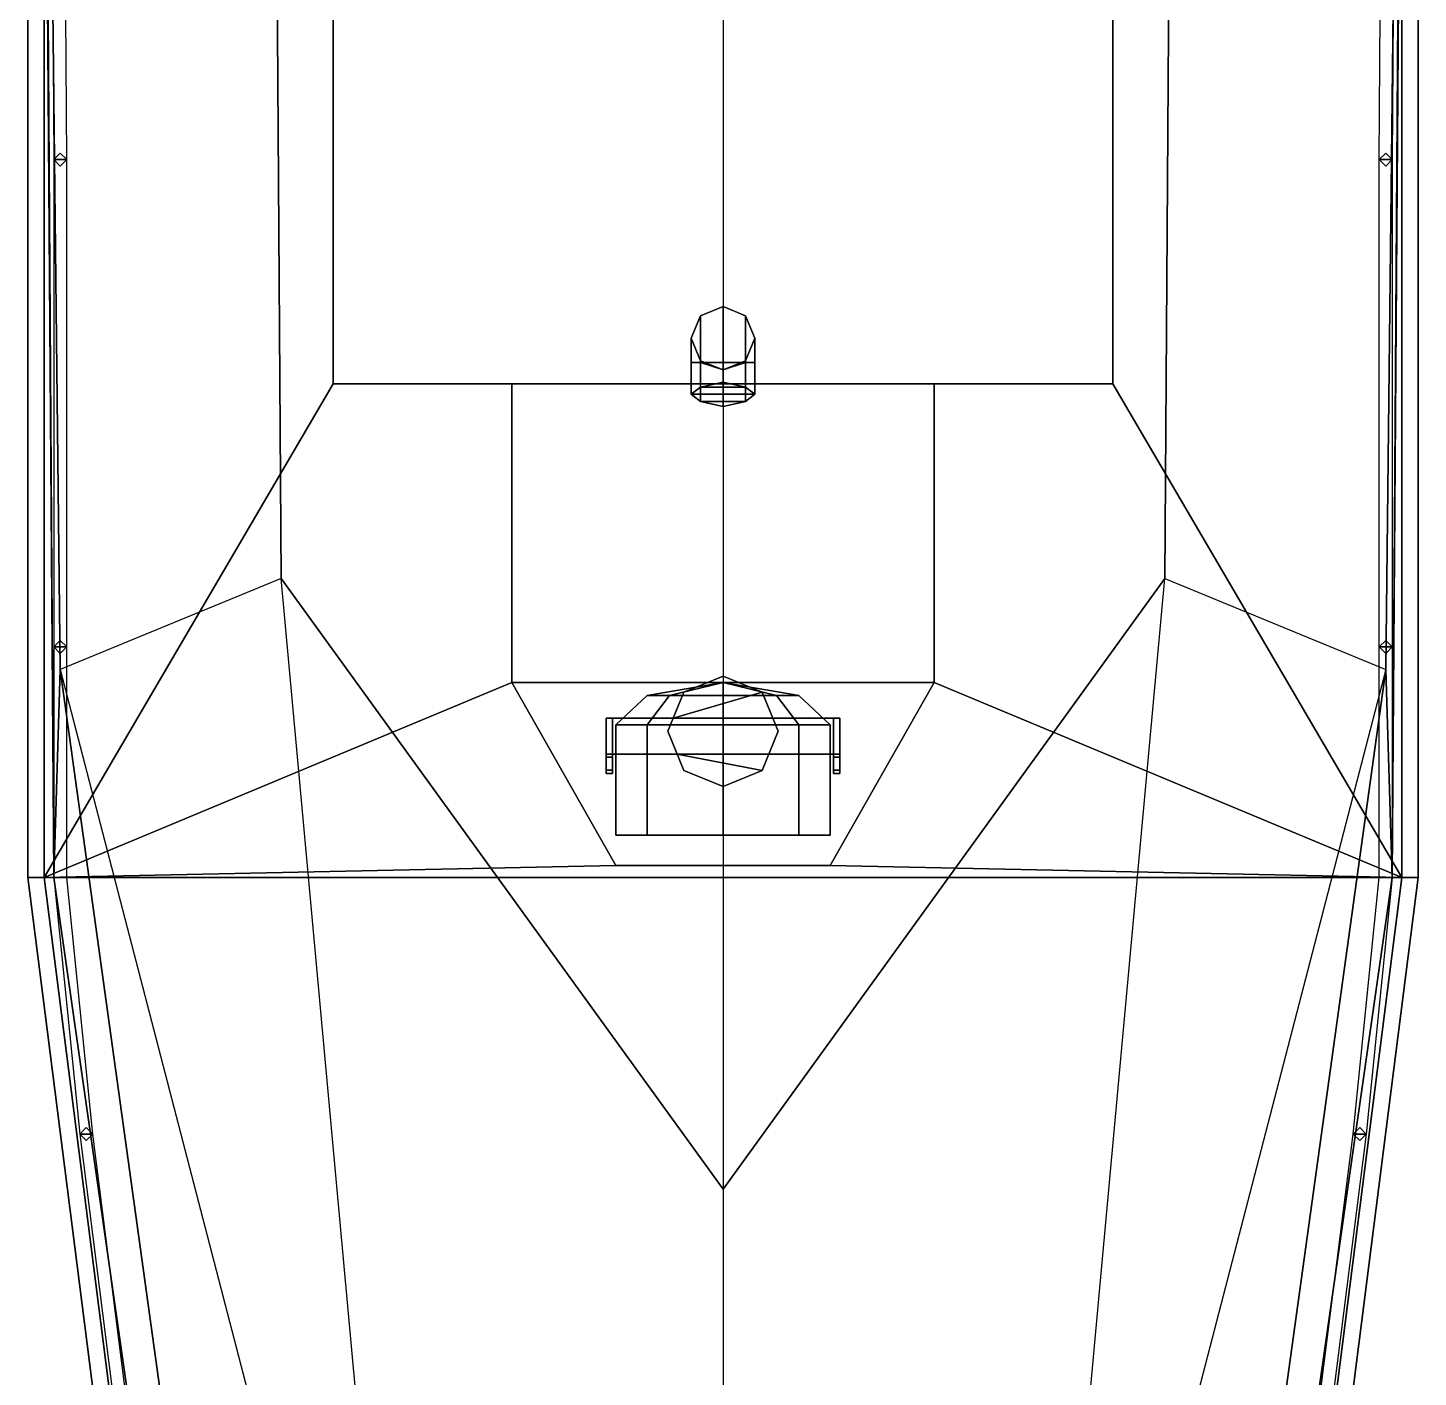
# Model space of a CAD drawing. Header units: millimetres. Extents: x -2.1 to 3, y -13.1 to 18.3.
# Drawn here: x -2.14 to 2.14, y -6.058 to -1.904 of the extents above; entities that cross this region are included whole.
import ezdxf

# ---------------------------------------------------------------- set-up
doc = ezdxf.new("R2010")
doc.units = ezdxf.units.MM
for name, color, linetype in [('h2', 6, 'Continuous'), ('railings', 6, 'Continuous'), ('superstructure', 3, 'Continuous')]:
    doc.layers.add(name, color=color, linetype=linetype)

msp = doc.modelspace()

# ---------------------------------------------------------------- linework, layer by layer
for points in [[(-1.39, 0.84, -0.86), (-1.36, -3.6, -0.86), (-2.04, -3.88, -0.02), (-2.09, 0.56, -0.02)], [(0, 0, -1.26), (0, -5.48, -1.16), (-1.36, -3.6, -0.86), (-1.39, 0.84, -0.86)], [(-2.09, 0.56, -0.02), (-2.04, -3.88, -0.02), (-2.06, -4.52, 1.02), (-2.09, -0.4, 0.82)], [(-2.09, 0.01, 1.02), (-2.06, -4.52, 1.02), (-2.09, -4.52, 1.74), (-2.09, 0.01, 1.71)], [(-2.09, -0.4, 1), (-2.06, -4.52, 1.02), (-2.06, -4.52, 1.02), (-2.09, 0.01, 1.02)], [(-2.09, 0.01, 1.83), (-2.09, -4.52, 1.86), (-2.09, -4.52, 1.89), (-2.09, 0.01, 1.88)], [(-2.09, 0.01, 1.88), (-2.09, -4.52, 1.89), (-1.2, -3, 1.8866), (-1.2, -0.68, 1.8815)], [(1.2, -0.68, 1.8815), (1.2, -3, 1.8866), (2.09, -4.52, 1.89), (2.09, 0.01, 1.88)], [(2.14, 0.01, 1.71), (2.14, -4.52, 1.74), (2.09, -4.52, 1.74), (2.09, 0.01, 1.71)], [(2.09, 0.01, 1.83), (2.09, -4.52, 1.86), (2.14, -4.52, 1.86), (2.14, 0.01, 1.83)], [(2.14, -4.52, 1.86), (2.14, -4.52, 1.74), (2.14, 0.01, 1.71), (2.14, 0.01, 1.83)], [(-2.09, -0.4, 0.82), (-2.06, -4.52, 1.02), (-2.06, -4.52, 1.02), (-2.09, -0.4, 1)], [(0, -2.7625, 3.94), (-0.0689, -2.7911, 3.94), (-0.0689, -2.7911, 4.985), (0, -2.7625, 5.015)], [(0, -2.7625, 5.015), (-0.0689, -2.7911, 4.985), (-0.0689, -2.935, 5.165), (0, -2.935, 5.2475)], [(0.0689, -2.7911, 3.94), (0, -2.7625, 3.94), (0, -2.7625, 5.015), (0.0689, -2.7911, 4.985)], [(0.0689, -2.7911, 4.985), (0, -2.7625, 5.015), (0, -2.935, 5.2475), (0.0689, -2.935, 5.165)], [(-0.0689, -2.7911, 4.985), (-0.0975, -2.86, 4.925), (-0.0975, -2.935, 5.045), (-0.0689, -2.935, 5.165)], [(-0.0689, -2.7911, 3.94), (-0.0975, -2.86, 3.94), (-0.0975, -2.86, 4.925), (-0.0689, -2.7911, 4.985)], [(0.0975, -2.86, 4.925), (0.0689, -2.7911, 4.985), (0.0689, -2.935, 5.165), (0.0975, -2.935, 5.045)], [(0.0975, -2.86, 3.94), (0.0689, -2.7911, 3.94), (0.0689, -2.7911, 4.985), (0.0975, -2.86, 4.925)], [(-0.0975, -2.86, 4.925), (-0.0689, -2.9289, 4.85), (-0.0689, -2.935, 4.925), (-0.0975, -2.935, 5.045)], [(-0.0975, -2.86, 3.94), (-0.0689, -2.9289, 3.94), (-0.0689, -2.9289, 4.85), (-0.0975, -2.86, 4.925)], [(0.0689, -2.9289, 4.85), (0.0975, -2.86, 4.925), (0.0975, -2.935, 5.045), (0.0689, -2.935, 4.925)], [(0.0689, -2.9289, 3.94), (0.0975, -2.86, 3.94), (0.0975, -2.86, 4.925), (0.0689, -2.9289, 4.85)], [(-0.0689, -3.01, 4.925), (-0.0975, -3.0325, 5.045), (-0.0975, -2.935, 5.045), (-0.0689, -2.935, 4.925)], [(-0.0975, -3.0325, 5.045), (-0.0689, -3.055, 5.165), (-0.0689, -2.935, 5.165), (-0.0975, -2.935, 5.045)], [(-0.0689, -2.9289, 3.94), (0, -2.9575, 3.94), (0, -2.9575, 4.85), (-0.0689, -2.9289, 4.85)], [(-0.0689, -2.9289, 4.85), (0, -2.9575, 4.85), (0, -2.9575, 4.85), (-0.0689, -2.935, 4.925)], [(0, -2.995, 4.85), (-0.0689, -3.01, 4.925), (-0.0689, -2.935, 4.925), (0, -2.9575, 4.85)], [(-0.0689, -3.055, 5.165), (0, -3.07, 5.2475), (0, -2.935, 5.2475), (-0.0689, -2.935, 5.165)], [(0, -2.9575, 3.94), (0.0689, -2.9289, 3.94), (0.0689, -2.9289, 4.85), (0, -2.9575, 4.85)], [(0, -2.9575, 4.85), (0.0689, -2.9289, 4.85), (0.0689, -2.935, 4.925), (0, -2.9575, 4.85)], [(0.0689, -3.01, 4.925), (0, -2.995, 4.85), (0, -2.9575, 4.85), (0.0689, -2.935, 4.925)], [(0, -3.07, 5.2475), (0.0689, -3.055, 5.165), (0.0689, -2.935, 5.165), (0, -2.935, 5.2475)], [(0.0975, -3.0325, 5.045), (0.0689, -3.01, 4.925), (0.0689, -2.935, 4.925), (0.0975, -2.935, 5.045)], [(0.0689, -3.055, 5.165), (0.0975, -3.0325, 5.045), (0.0975, -2.935, 5.045), (0.0689, -2.935, 5.165)], [(0, -2.995, 4.85), (0.0689, -3.01, 4.925), (-0.0689, -3.01, 4.925), (0, -2.995, 4.85)], [(-1.2, -3, 1.8866), (-2.09, -4.52, 1.89), (-0.65, -3.92, 1.8887), (-0.65, -3, 1.8866)], [(0.0689, -3.01, 4.925), (0.0975, -3.0325, 5.045), (-0.0975, -3.0325, 5.045), (-0.0689, -3.01, 4.925)], [(0.0975, -3.0325, 5.045), (0.0689, -3.055, 5.165), (-0.0689, -3.055, 5.165), (-0.0975, -3.0325, 5.045)], [(0.65, -3, 1.8866), (0.65, -3.92, 1.8887), (2.09, -4.52, 1.89), (1.2, -3, 1.8866)], [(0.0689, -3.055, 5.165), (0, -3.07, 5.2475), (0, -3.07, 5.2475), (-0.0689, -3.055, 5.165)], [(0, -5.48, -1.16), (0, -11.79, -1.07), (-0.95, -8.08, -0.86), (-1.36, -3.6, -0.86)], [(-2.04, -3.88, -0.02), (-1.42, -8.36, -0.02), (-1.42, -9, 1.02), (-2.06, -4.52, 1.02)], [(-0.95, -8.08, -0.86), (-0.5, -10.29, -0.86), (-1.42, -8.36, -0.02), (-2.04, -3.88, -0.02)], [(-0.65, -3.92, 1.8887), (-2.09, -4.52, 1.89), (-0.33, -4.4829, 1.8899), (-0.65, -3.92, 1.8887)], [(0.65, -3.92, 1.8887), (0.33, -4.4829, 1.8899), (2.09, -4.52, 1.89), (0.65, -3.92, 1.8887)], [(-0.33, -4.4829, 1.8899), (-2.09, -4.52, 1.89), (2.09, -4.52, 1.89), (0.33, -4.4829, 1.8899)], [(-2.06, -4.52, 1.02), (-1.42, -9, 1.02), (-1.52, -9, 1.8), (-2.09, -4.52, 1.74)], [(-2.09, -4.52, 1.89), (-1.52, -9, 1.95), (1.52, -9, 1.95), (2.09, -4.52, 1.89)], [(-2.09, -4.52, 1.86), (-1.52, -9, 1.92), (-1.52, -9, 1.95), (-2.09, -4.52, 1.89)], [(2.14, -4.52, 1.74), (1.57, -9, 1.8), (1.52, -9, 1.8), (2.09, -4.52, 1.74)], [(2.09, -4.52, 1.86), (1.52, -9, 1.92), (1.57, -9, 1.92), (2.14, -4.52, 1.86)], [(1.57, -9, 1.92), (1.57, -9, 1.8), (2.14, -4.52, 1.74), (2.14, -4.52, 1.86)]]:
    msp.add_3dface(points)
at = {"layer": 'h2'}
for points in [[(0, 0, -1.26), (0, -5.48, -1.16), (1.36, -3.6, -0.86), (1.39, 0.84, -0.86)], [(1.39, 0.84, -0.86), (1.36, -3.6, -0.86), (2.04, -3.88, -0.02), (2.09, 0.56, -0.02)], [(2.09, 0.56, -0.02), (2.04, -3.88, -0.02), (2.06, -4.52, 1.02), (2.09, -0.4, 0.82)], [(-2.14, -4.52, 1.86), (-2.14, -4.52, 1.74), (-2.14, 0.01, 1.71), (-2.14, 0.01, 1.83)], [(-2.14, 0.01, 1.71), (-2.14, -4.52, 1.74), (-2.09, -4.52, 1.74), (-2.09, 0.01, 1.71)], [(-2.09, 0.01, 1.83), (-2.09, -4.52, 1.86), (-2.14, -4.52, 1.86), (-2.14, 0.01, 1.83)], [(2.09, 0.01, 1.02), (2.06, -4.52, 1.02), (2.09, -4.52, 1.74), (2.09, 0.01, 1.71)], [(2.09, -0.4, 1), (2.06, -4.52, 1.02), (2.06, -4.52, 1.02), (2.09, 0.01, 1.02)], [(2.09, 0.01, 1.83), (2.09, -4.52, 1.86), (2.09, -4.52, 1.89), (2.09, 0.01, 1.88)], [(2.09, -0.4, 0.82), (2.06, -4.52, 1.02), (2.06, -4.52, 1.02), (2.09, -0.4, 1)], [(2.07, -0.81, 2.33), (2.06, -2.31, 2.32), (2.02, -2.31, 2.32), (2.03, -0.81, 2.33)], [(2.07, -0.81, 2.72), (2.06, -2.31, 2.71), (2.02, -2.31, 2.71), (2.03, -0.81, 2.72)], [(2.02, -2.31, 1.87), (2.04, -2.29, 1.87), (2.04, -2.29, 2.71), (2.02, -2.31, 2.71)], [(2.04, -2.33, 1.87), (2.02, -2.31, 1.87), (2.02, -2.31, 2.71), (2.04, -2.33, 2.71)], [(2.06, -2.31, 2.32), (2.06, -3.81, 2.34), (2.02, -3.81, 2.34), (2.02, -2.31, 2.32)], [(2.06, -2.31, 2.71), (2.06, -3.81, 2.73), (2.02, -3.81, 2.73), (2.02, -2.31, 2.71)], [(2.04, -2.29, 1.87), (2.06, -2.31, 1.87), (2.06, -2.31, 2.71), (2.04, -2.29, 2.71)], [(2.06, -2.31, 1.87), (2.04, -2.33, 1.87), (2.04, -2.33, 2.71), (2.06, -2.31, 2.71)], [(0, -5.48, -1.16), (0, -11.79, -1.07), (0.95, -8.08, -0.86), (1.36, -3.6, -0.86)], [(2.02, -3.81, 1.89), (2.04, -3.79, 1.89), (2.04, -3.79, 2.73), (2.02, -3.81, 2.73)], [(2.04, -3.79, 1.89), (2.06, -3.81, 1.89), (2.06, -3.81, 2.73), (2.04, -3.79, 2.73)], [(2.04, -3.83, 1.89), (2.02, -3.81, 1.89), (2.02, -3.81, 2.73), (2.04, -3.83, 2.73)], [(2.06, -3.81, 2.34), (2.06, -4.52, 2.35), (2.02, -4.52, 2.35), (2.02, -3.81, 2.34)], [(2.06, -3.81, 2.73), (2.06, -4.52, 2.74), (2.02, -4.52, 2.74), (2.02, -3.81, 2.73)], [(2.06, -3.81, 1.89), (2.04, -3.83, 1.89), (2.04, -3.83, 2.73), (2.06, -3.81, 2.73)], [(0.95, -8.08, -0.86), (0.5, -10.29, -0.86), (1.42, -8.36, -0.02), (2.04, -3.88, -0.02)], [(2.04, -3.88, -0.02), (1.42, -8.36, -0.02), (1.42, -9, 1.02), (2.06, -4.52, 1.02)], [(-2.09, -4.52, 1.86), (-1.52, -9, 1.92), (-1.57, -9, 1.92), (-2.14, -4.52, 1.86)], [(-1.57, -9, 1.92), (-1.57, -9, 1.8), (-2.14, -4.52, 1.74), (-2.14, -4.52, 1.86)], [(-2.14, -4.52, 1.74), (-1.57, -9, 1.8), (-1.52, -9, 1.8), (-2.09, -4.52, 1.74)], [(2.06, -4.52, 1.02), (1.42, -9, 1.02), (1.52, -9, 1.8), (2.09, -4.52, 1.74)], [(2.09, -4.52, 1.86), (1.52, -9, 1.92), (1.52, -9, 1.95), (2.09, -4.52, 1.89)], [(2.06, -4.52, 2.35), (1.98, -5.31, 2.35), (1.94, -5.31, 2.35), (2.02, -4.52, 2.35)], [(2.06, -4.52, 2.74), (1.98, -5.31, 2.74), (1.94, -5.31, 2.74), (2.02, -4.52, 2.74)], [(1.94, -5.31, 1.9), (1.96, -5.29, 1.9), (1.96, -5.29, 2.74), (1.94, -5.31, 2.74)], [(1.96, -5.29, 1.9), (1.98, -5.31, 1.9), (1.98, -5.31, 2.74), (1.96, -5.29, 2.74)], [(1.98, -5.31, 2.35), (1.79, -6.81, 2.37), (1.75, -6.81, 2.37), (1.94, -5.31, 2.35)], [(1.98, -5.31, 2.74), (1.79, -6.81, 2.76), (1.75, -6.81, 2.76), (1.94, -5.31, 2.74)], [(1.96, -5.33, 1.9), (1.94, -5.31, 1.9), (1.94, -5.31, 2.74), (1.96, -5.33, 2.74)], [(1.98, -5.31, 1.9), (1.96, -5.33, 1.9), (1.96, -5.33, 2.74), (1.98, -5.31, 2.74)]]:
    msp.add_3dface(points, dxfattribs=at)
at = {"layer": 'railings'}
for points in [[(-2.07, -0.81, 2.72), (-2.06, -2.31, 2.71), (-2.02, -2.31, 2.71), (-2.03, -0.81, 2.72)], [(-2.07, -0.81, 2.33), (-2.06, -2.31, 2.32), (-2.02, -2.31, 2.32), (-2.03, -0.81, 2.33)], [(-2.04, -2.29, 1.87), (-2.06, -2.31, 1.87), (-2.06, -2.31, 2.71), (-2.04, -2.29, 2.71)], [(-2.06, -2.31, 1.87), (-2.04, -2.33, 1.87), (-2.04, -2.33, 2.71), (-2.06, -2.31, 2.71)], [(-2.06, -2.31, 2.71), (-2.06, -3.81, 2.73), (-2.02, -3.81, 2.73), (-2.02, -2.31, 2.71)], [(-2.06, -2.31, 2.32), (-2.06, -3.81, 2.34), (-2.02, -3.81, 2.34), (-2.02, -2.31, 2.32)], [(-2.02, -2.31, 1.87), (-2.04, -2.29, 1.87), (-2.04, -2.29, 2.71), (-2.02, -2.31, 2.71)], [(-2.04, -2.33, 1.87), (-2.02, -2.31, 1.87), (-2.02, -2.31, 2.71), (-2.04, -2.33, 2.71)], [(-2.04, -3.79, 1.89), (-2.06, -3.81, 1.89), (-2.06, -3.81, 2.73), (-2.04, -3.79, 2.73)], [(-2.02, -3.81, 1.89), (-2.04, -3.79, 1.89), (-2.04, -3.79, 2.73), (-2.02, -3.81, 2.73)], [(-2.06, -3.81, 1.89), (-2.04, -3.83, 1.89), (-2.04, -3.83, 2.73), (-2.06, -3.81, 2.73)], [(-2.06, -3.81, 2.73), (-2.06, -4.52, 2.74), (-2.02, -4.52, 2.74), (-2.02, -3.81, 2.73)], [(-2.06, -3.81, 2.34), (-2.06, -4.52, 2.35), (-2.02, -4.52, 2.35), (-2.02, -3.81, 2.34)], [(-2.04, -3.83, 1.89), (-2.02, -3.81, 1.89), (-2.02, -3.81, 2.73), (-2.04, -3.83, 2.73)], [(-2.06, -4.52, 2.74), (-1.98, -5.31, 2.74), (-1.94, -5.31, 2.74), (-2.02, -4.52, 2.74)], [(-2.06, -4.52, 2.35), (-1.98, -5.31, 2.35), (-1.94, -5.31, 2.35), (-2.02, -4.52, 2.35)], [(-1.96, -5.29, 1.9), (-1.98, -5.31, 1.9), (-1.98, -5.31, 2.74), (-1.96, -5.29, 2.74)], [(-1.94, -5.31, 1.9), (-1.96, -5.29, 1.9), (-1.96, -5.29, 2.74), (-1.94, -5.31, 2.74)], [(-1.98, -5.31, 1.9), (-1.96, -5.33, 1.9), (-1.96, -5.33, 2.74), (-1.98, -5.31, 2.74)], [(-1.98, -5.31, 2.74), (-1.79, -6.81, 2.76), (-1.75, -6.81, 2.76), (-1.94, -5.31, 2.74)], [(-1.98, -5.31, 2.35), (-1.79, -6.81, 2.37), (-1.75, -6.81, 2.37), (-1.94, -5.31, 2.35)], [(-1.96, -5.33, 1.9), (-1.94, -5.31, 1.9), (-1.94, -5.31, 2.74), (-1.96, -5.33, 2.74)]]:
    msp.add_3dface(points, dxfattribs=at)
at = {"layer": 'superstructure'}
for points in [[(-1.2, -0.68, 1.8815), (-1.2, -3, 1.8866), (-1.2, -3, 3.94), (-1.2, -0.68, 3.94)], [(-1.2, -0.68, 3.94), (-1.2, -3, 3.94), (1.2, -3, 3.94), (1.2, -0.68, 3.94)], [(1.2, -3, 3.94), (1.2, -3, 1.8866), (1.2, -0.68, 1.8815), (1.2, -0.68, 3.94)], [(-1.2, -3, 3.94), (-1.2, -3, 1.8866), (-0.65, -3, 1.8866), (-0.65, -3, 3.94)], [(-0.65, -3, 1.8866), (-0.65, -3.92, 1.8887), (-0.65, -3.92, 4.46), (-0.65, -3, 4.46)], [(-0.65, -3, 3.94), (-0.65, -3, 4.46), (0.65, -3, 4.46), (0.65, -3, 3.94)], [(-0.65, -3, 4.46), (-0.65, -3.92, 4.46), (0.65, -3.92, 4.46), (0.65, -3, 4.46)], [(0.65, -3.92, 1.8887), (0.65, -3, 1.8866), (0.65, -3, 4.46), (0.65, -3.92, 4.46)], [(0.65, -3, 3.94), (0.65, -3, 1.8866), (1.2, -3, 1.8866), (1.2, -3, 3.94)], [(-0.65, -3.92, 1.8887), (-0.33, -4.4829, 1.8899), (-0.33, -4.4829, 4.46), (-0.65, -3.92, 4.46)], [(-0.65, -3.92, 4.46), (-0.33, -4.4829, 4.46), (0.33, -4.4829, 4.46), (0.65, -3.92, 4.46)], [(0, -3.92, 5.4), (-0.2333, -3.96, 5.4), (-0.165, -3.96, 5.565), (0, -3.92, 5.4)], [(0, -3.92, 5.4), (-0.165, -3.96, 5.235), (-0.2333, -3.96, 5.4), (0, -3.92, 5.4)], [(0, -3.92, 5.4), (-0.165, -3.96, 5.565), (0, -3.96, 5.6333), (0, -3.92, 5.4)], [(0, -3.92, 5.4), (0, -3.96, 5.1667), (-0.165, -3.96, 5.235), (0, -3.92, 5.4)], [(0, -3.9, 4.93), (-0.1202, -3.9498, 4.93), (-0.1534, -4.03, 4.93), (0.1202, -3.9498, 4.93)], [(0, -3.9, 4.46), (-0.1202, -3.9498, 4.46), (-0.1202, -3.9498, 4.93), (0, -3.9, 4.93)], [(0.1202, -3.9498, 4.46), (0, -3.9, 4.46), (0, -3.9, 4.93), (0.1202, -3.9498, 4.93)], [(0, -3.92, 5.4), (0, -3.96, 5.6333), (0.165, -3.96, 5.565), (0, -3.92, 5.4)], [(0, -3.92, 5.4), (0.165, -3.96, 5.565), (0.2333, -3.96, 5.4), (0, -3.92, 5.4)], [(0, -3.92, 5.4), (0.2333, -3.96, 5.4), (0.165, -3.96, 5.235), (0, -3.92, 5.4)], [(0, -3.92, 5.4), (0.165, -3.96, 5.235), (0, -3.96, 5.1667), (0, -3.92, 5.4)], [(0.33, -4.4829, 1.8899), (0.65, -3.92, 1.8887), (0.65, -3.92, 4.46), (0.33, -4.4829, 4.46)], [(-0.2333, -3.96, 5.4), (-0.33, -4.05, 5.4), (-0.2333, -4.05, 5.6333), (-0.165, -3.96, 5.565)], [(-0.165, -3.96, 5.235), (-0.2333, -4.05, 5.1667), (-0.33, -4.05, 5.4), (-0.2333, -3.96, 5.4)], [(-0.165, -3.96, 5.565), (-0.2333, -4.05, 5.6333), (0, -4.05, 5.73), (0, -3.96, 5.6333)], [(0, -3.96, 5.1667), (0, -4.05, 5.07), (-0.2333, -4.05, 5.1667), (-0.165, -3.96, 5.235)], [(-0.1202, -3.9498, 4.46), (-0.17, -4.07, 4.46), (-0.17, -4.07, 4.93), (-0.1202, -3.9498, 4.93)], [(0.1202, -3.9498, 4.93), (-0.1534, -4.03, 4.93), (0.1534, -4.03, 4.93)], [(0, -3.96, 5.6333), (0, -4.05, 5.73), (0.2333, -4.05, 5.6333), (0.165, -3.96, 5.565)], [(0.165, -3.96, 5.235), (0.2333, -4.05, 5.1667), (0, -4.05, 5.07), (0, -3.96, 5.1667)], [(0.17, -4.07, 4.46), (0.1202, -3.9498, 4.46), (0.1202, -3.9498, 4.93), (0.17, -4.07, 4.93)], [(0.165, -3.96, 5.565), (0.2333, -4.05, 5.6333), (0.33, -4.05, 5.4), (0.2333, -3.96, 5.4)], [(0.2333, -3.96, 5.4), (0.33, -4.05, 5.4), (0.2333, -4.05, 5.1667), (0.165, -3.96, 5.235)], [(-0.36, -4.03, 4.93), (-0.36, -4.14, 4.93), (-0.36, -4.14, 5.04), (-0.36, -4.03, 5.04)], [(0.36, -4.03, 5.04), (0.36, -4.03, 4.93), (-0.36, -4.03, 4.93), (-0.36, -4.03, 5.04)], [(0.36, -4.03, 4.93), (0.36, -4.14, 4.93), (-0.36, -4.14, 4.93), (-0.36, -4.03, 4.93)], [(-0.34, -4.14, 5.4), (-0.34, -4.03, 5.04), (-0.36, -4.03, 5.04), (-0.36, -4.14, 5.4)], [(-0.36, -4.03, 5.04), (-0.36, -4.14, 5.04), (-0.36, -4.2, 5.4), (-0.36, -4.14, 5.4)], [(-0.34, -4.03, 5.04), (-0.34, -4.14, 5.04), (0.34, -4.14, 5.04), (0.34, -4.03, 5.04)], [(-0.34, -4.2, 5.4), (-0.34, -4.14, 5.04), (-0.34, -4.03, 5.04), (-0.34, -4.14, 5.4)], [(-0.2333, -4.05, 5.6333), (-0.33, -4.05, 5.4), (-0.33, -4.39, 5.4), (-0.2333, -4.39, 5.6333)], [(-0.33, -4.05, 5.4), (-0.2333, -4.05, 5.1667), (-0.2333, -4.39, 5.1667), (-0.33, -4.39, 5.4)], [(0, -4.05, 5.73), (-0.2333, -4.05, 5.6333), (-0.2333, -4.39, 5.6333), (0, -4.39, 5.73)], [(-0.2333, -4.05, 5.1667), (0, -4.05, 5.07), (0, -4.39, 5.07), (-0.2333, -4.39, 5.1667)], [(0.2333, -4.05, 5.6333), (0, -4.05, 5.73), (0, -4.39, 5.73), (0.2333, -4.39, 5.6333)], [(0, -4.05, 5.07), (0.2333, -4.05, 5.1667), (0.2333, -4.39, 5.1667), (0, -4.39, 5.07)], [(0.33, -4.05, 5.4), (0.2333, -4.05, 5.6333), (0.2333, -4.39, 5.6333), (0.33, -4.39, 5.4)], [(0.2333, -4.05, 5.1667), (0.33, -4.05, 5.4), (0.33, -4.39, 5.4), (0.2333, -4.39, 5.1667)], [(0.34, -4.03, 5.04), (0.34, -4.14, 5.04), (0.34, -4.2, 5.4), (0.34, -4.14, 5.4)], [(0.36, -4.14, 5.4), (0.36, -4.03, 5.04), (0.34, -4.03, 5.04), (0.34, -4.14, 5.4)], [(0.36, -4.14, 5.04), (0.36, -4.14, 4.93), (0.36, -4.03, 4.93), (0.36, -4.03, 5.04)], [(0.36, -4.2, 5.4), (0.36, -4.14, 5.04), (0.36, -4.03, 5.04), (0.36, -4.14, 5.4)], [(-0.17, -4.07, 4.46), (-0.1202, -4.1902, 4.46), (-0.1202, -4.1902, 4.93), (-0.17, -4.07, 4.93)], [(0.1202, -4.1902, 4.46), (0.17, -4.07, 4.46), (0.17, -4.07, 4.93), (0.1202, -4.1902, 4.93)], [(-0.36, -4.14, 5.04), (-0.36, -4.14, 4.93), (0.36, -4.14, 4.93), (0.36, -4.14, 5.04)], [(-0.36, -4.2, 5.4), (-0.36, -4.14, 5.04), (-0.34, -4.14, 5.04), (-0.34, -4.2, 5.4)], [(-0.36, -4.14, 5.4), (-0.36, -4.2, 5.4), (-0.36, -4.19, 5.43), (-0.36, -4.15, 5.43)], [(-0.34, -4.15, 5.43), (-0.34, -4.14, 5.4), (-0.36, -4.14, 5.4), (-0.36, -4.15, 5.43)], [(-0.36, -4.15, 5.43), (-0.36, -4.19, 5.43), (-0.34, -4.19, 5.43), (-0.34, -4.15, 5.43)], [(-0.34, -4.19, 5.43), (-0.34, -4.2, 5.4), (-0.34, -4.14, 5.4), (-0.34, -4.15, 5.43)], [(0.141, -4.14, 4.93), (-0.141, -4.14, 4.93), (0.1202, -4.1902, 4.93)], [(-0.1202, -4.1902, 4.93), (0, -4.24, 4.93), (0.1202, -4.1902, 4.93), (-0.141, -4.14, 4.93)], [(0.34, -4.2, 5.4), (0.34, -4.14, 5.04), (0.36, -4.14, 5.04), (0.36, -4.2, 5.4)], [(0.34, -4.14, 5.4), (0.34, -4.2, 5.4), (0.34, -4.19, 5.43), (0.34, -4.15, 5.43)], [(0.36, -4.15, 5.43), (0.36, -4.14, 5.4), (0.34, -4.14, 5.4), (0.34, -4.15, 5.43)], [(0.34, -4.15, 5.43), (0.34, -4.19, 5.43), (0.36, -4.19, 5.43), (0.36, -4.15, 5.43)], [(0.36, -4.19, 5.43), (0.36, -4.2, 5.4), (0.36, -4.14, 5.4), (0.36, -4.15, 5.43)], [(-0.36, -4.19, 5.43), (-0.36, -4.2, 5.4), (-0.34, -4.2, 5.4), (-0.34, -4.19, 5.43)], [(-0.1202, -4.1902, 4.46), (0, -4.24, 4.46), (0, -4.24, 4.93), (-0.1202, -4.1902, 4.93)], [(0, -4.24, 4.46), (0.1202, -4.1902, 4.46), (0.1202, -4.1902, 4.93), (0, -4.24, 4.93)], [(0.34, -4.19, 5.43), (0.34, -4.2, 5.4), (0.36, -4.2, 5.4), (0.36, -4.19, 5.43)], [(-0.2333, -4.39, 5.1667), (0.33, -4.39, 5.4), (0.2333, -4.39, 5.6333), (-0.33, -4.39, 5.4)], [(-0.33, -4.39, 5.4), (0.2333, -4.39, 5.6333), (0, -4.39, 5.73), (-0.2333, -4.39, 5.6333)], [(0, -4.39, 5.07), (0.2333, -4.39, 5.1667), (0.33, -4.39, 5.4), (-0.2333, -4.39, 5.1667)], [(-0.33, -4.4829, 1.8899), (0.33, -4.4829, 1.8899), (0.33, -4.4829, 4.46), (-0.33, -4.4829, 4.46)]]:
    msp.add_3dface(points, dxfattribs=at)

doc.saveas('drawing.dxf')
